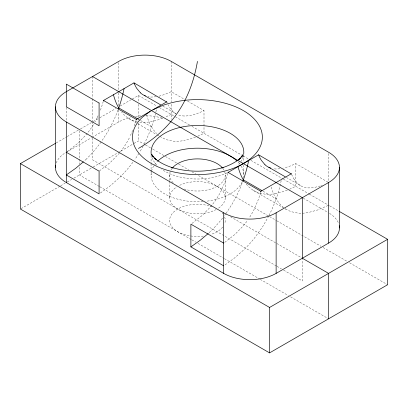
<?xml version="1.0" encoding="UTF-8"?>
<svg xmlns="http://www.w3.org/2000/svg" width="408" height="408" viewBox="0 0 408 408"><rect width="100%" height="100%" fill="white"/><g stroke="black" fill="none" stroke-linecap="round" stroke-linejoin="round"><path stroke-width="0.31" stroke-dasharray="2.04 1.53" d="M225.262 197.671L225.262 174.956M103.249 101.444L103.112 101.929A69.401 40.066 -60 0 1 100.74 109.252L99.899 111.435M136.037 120.37L135.9 120.86A69.401 40.066 -60 0 1 133.921 127.072M227.837 173.369L227.7 173.859A69.401 40.066 -60 0 1 225.323 181.178L221.692 189.725M260.625 192.301L260.488 192.785A69.401 40.066 -60 0 1 258.111 200.109L254.475 208.656A48.46 27.979 -60 0 1 249.431 217.602M140.612 120.549L151.541 126.857L150.996 128.387M263.012 191.214L276.129 198.788L275.828 199.634M275.706 199.976L275.584 200.313M150.873 128.724L150.685 129.234M275.456 200.654L275.267 201.164M117.963 110.14L117.769 110.65A85.129 49.149 -60 0 1 112.97 121.941L107.957 131.453L101.485 141.469M132.687 130.366L129.892 136.726M98.083 115.714L97.104 117.8M144.172 144.075L145.753 140.872A85.129 49.149 -60 0 0 150.552 129.576M269.025 215.47L270.341 212.798A85.129 49.149 -60 0 0 275.14 201.506M268.76 216L262.528 226.914L254.23 238.41A85.078 49.118 -60 0 1 243.785 249.844L234.432 258.07L225.012 264.93M143.065 146.191L139.832 151.929M138.899 153.464L134.961 159.431M226.073 213.399L232.545 203.378L237.553 193.871A85.129 49.149 -60 0 0 242.352 182.575M101.143 141.953L96.859 147.553A85.078 49.118 -60 0 1 86.414 158.987M224.681 215.312L225.731 213.879M132.881 162.313L129.647 166.479M222.539 218.112L221.447 219.479A85.078 49.118 -60 0 1 210.997 230.913L208.789 233.009M86.414 158.993L83.762 161.492M67.361 151.526L77.515 143.585L85.976 134.915A48.46 27.979 -60 0 0 93.86 123.848M191.949 223.451L202.098 215.516L210.559 206.846A48.46 27.979 -60 0 0 221.712 189.735M224.731 242.383L234.886 234.447L243.346 225.777A48.46 27.979 -60 0 0 247.518 220.412M99.44 170.932L110.298 162.517L118.759 153.847A48.46 27.979 -60 0 0 129.912 136.736M100.424 193.004L109.844 186.14L119.202 177.919A85.078 49.118 -60 0 0 129.647 166.484M56.248 142.902L66.728 136.853M67.279 136.532L78.311 130.167M80.519 128.892L92.652 121.885M93.203 121.569L99.272 118.065M99.822 117.749L115.816 108.513M120.227 105.968L131.809 99.277M132.36 98.96L138.429 95.457L157.172 106.279M66.3 152.245L91.438 137.731M91.984 137.414L118.759 121.956A37.092 21.415 0 0 1 130.254 117.448M20.951 208.712L60.109 186.104M60.665 185.783L65.076 183.238M67.279 181.963L71.691 179.418M73.899 178.143L92.652 167.316M93.203 166.999L133.467 143.754M134.018 143.432L138.429 140.887L145.044 144.707M171.212 114.388L164.944 117.3M328.139 205.464L317.827 209.921L308.468 212.507A85.078 49.118 -60 0 1 298.024 213.129L290.705 211.584L283.851 208.044M197.732 136.226L204 133.314L204 110.599C197.855 113.526 191.235 116.096 184.324 115.994M328.037 182.213L295.8 163.598L289.542 166.306L283.631 168.132M289.532 189.23L295.8 186.313L295.8 163.598M162.7 118.218L156.427 120.375L151.098 121.645A85.078 49.118 -60 0 1 140.653 122.273L138.48 122.012M195.483 137.144L189.21 139.301L183.886 140.576M287.283 190.148L281.01 192.301L275.686 193.576M321.315 185.604L322.325 185.237M320.311 185.946L314.543 187.451L308.912 187.92A48.46 27.979 -60 0 1 297.764 183.682L294.153 179.296M159.044 96.201L164.954 94.381L171.212 91.672L184.875 99.557M156.259 96.747L151.541 97.063A48.46 27.979 -60 0 1 148.028 96.676M279.944 168.8L276.124 168.994A48.46 27.979 -60 0 1 273.977 168.835M137.419 121.834C132.6 120.967 128.092 118.626 124.547 115.255A85.129 49.149 -60 0 1 121.661 112.139M187.609 101.133L204 110.599M162.828 106.116L175.94 113.684M286.319 177.414L301.619 186.247M159.375 107.554L175.037 116.596M175.364 116.78L189.695 125.057M191.903 126.327L242.617 155.611M243.168 155.927L248.13 158.794M250.884 160.385L282.861 178.842M283.412 179.163L309.32 194.121M309.463 194.203L329.164 205.581M329.715 205.897L338.538 210.987M303.277 198.201L328.037 212.497M138.429 119.289L140.066 120.233M128.668 118.448L137.409 123.497M137.955 123.813L156.534 134.538M157.08 134.854L159.268 136.114M159.814 136.43L166.117 139.653L173.441 141.194A85.078 49.118 -60 0 0 183.886 140.566M246.248 184.064A85.129 49.149 -60 0 0 249.13 187.19L253.251 190.378L283.305 207.728M145.595 145.024L152.209 148.844M152.76 149.16L164.888 156.162M165.439 156.483L178.118 163.802M178.673 164.118L188.593 169.85M191.903 171.758L195.758 173.986M198.518 175.578L269.076 216.316M269.632 216.633L276.247 220.453M276.797 220.774L320.897 246.233M323.1 247.508L347.356 261.513M349.564 262.783L387.6 284.743M230.459 216.735L301.573 257.79M276.471 266.016L92.529 159.814L92.529 136.925M277.022 266.332L281.428 268.877M283.631 270.147L302.359 280.959L302.359 259.34M99.261 186.415L79.412 174.961L79.412 166.755M99.812 186.736L191.321 239.567M191.872 239.884L195.733 242.112M197.936 243.387L223.844 258.346M224.395 258.662L259.677 279.031M260.228 279.353L288.344 295.581M290.547 296.856L328.588 318.816M253.251 190.378L258.912 192.989L265.241 194.193A85.078 49.118 -60 0 0 275.686 193.565M285.172 208.738L286.039 209.304M283.499 207.494L281.918 206.117A85.129 49.149 -60 0 1 277.119 200.364L276.129 198.788M173.196 111.726L169.57 107.365A69.401 40.066 -60 0 1 168.055 104.683M151.541 126.857L152.531 128.438A85.129 49.149 -60 0 0 156.575 133.452M291.633 174.394L291.771 174.721A69.401 40.066 -60 0 0 294.148 179.301M167.05 102.469L167.188 102.796A69.401 40.066 -60 0 0 167.331 103.117M328.588 153.505L328.588 181.264M243.811 154.765L243.811 162.338M243.811 164.863L243.811 174.956M171.212 61.384L171.212 101.765M171.212 104.29L171.212 119.432M169.621 174.956L169.621 180.637M169.621 181.269L169.621 197.671M151.077 155.397L151.077 162.971M151.077 163.598L151.077 169.912M151.077 170.539L151.077 174.956M138.429 95.457L138.429 101.765M138.429 104.29L138.429 120.064M138.429 123.221L138.429 140.887M118.759 62.648L118.759 92.3M118.759 92.932L118.759 105.555M118.759 109.971L118.759 121.956M92.529 76.526L92.529 98.144M92.529 98.782L92.529 121.033M92.529 121.666L92.529 136.292M79.412 130.79L79.412 158.554M79.412 159.186L79.412 164.23M66.3 107.447L66.3 120.697M241.169 166.051A46.364 26.77 0 0 1 243.561 177.72M242.158 182.034A46.364 26.77 0 0 1 205.673 201.302M202.949 201.537A46.364 26.77 0 0 1 158.957 189.883A46.364 26.77 0 0 1 156.901 161.966M237.986 161.966A46.364 26.77 0 0 1 239.996 164.327M224.624 216.974A27.82 16.06 0 0 1 224.624 223.803M222.748 227.057A27.82 16.06 0 0 1 210.778 234.483M203.357 236.079A27.82 16.06 0 0 1 170.009 217.724A27.82 16.06 0 0 1 211.92 206.672M222.171 213.027A27.82 16.06 0 0 1 222.748 213.716M224.67 171.666A27.82 16.06 0 0 1 213.95 187.884A27.82 16.06 0 0 1 183.942 189.001M173.119 182.753A27.82 16.06 0 0 1 170.213 171.666M170.932 170.085A27.82 16.06 0 0 1 171.911 168.581M222.972 168.581A27.82 16.06 0 0 1 223.951 170.085M151.501 126.903A105.973 61.185 -60 0 1 146.722 115.444M156.366 109.879A105.973 61.185 -60 0 1 151.582 126.857M184.324 116.005A48.46 27.979 -60 0 1 177.628 114.597M175.863 113.71A48.46 27.979 -60 0 1 173.176 111.756M97.124 117.805A48.46 27.979 -60 0 1 95.003 121.87M276.089 198.834A105.973 61.185 -60 0 1 271.055 186.487M281.204 180.627A105.973 61.185 -60 0 1 276.17 198.788M243.178 156.647A46.364 26.77 0 0 1 241.026 161.379M239.996 162.874A46.364 26.77 0 0 1 237.986 165.23M227.149 172.793A46.364 26.77 0 0 1 161.843 169.391M156.901 165.23A46.364 26.77 0 0 1 151.71 156.647M329.511 213.369A37.092 21.415 0 0 1 338.66 223.569M179.617 185.339A27.82 16.06 0 0 1 217.551 186.573A27.82 16.06 0 0 1 217.979 208.508M216.209 209.528A27.82 16.06 0 0 1 177.771 209.029A27.82 16.06 0 0 1 176.909 186.839M135.548 116.392A37.092 21.415 0 0 1 140.525 115.841M146.079 115.694A37.092 21.415 0 0 1 162.45 118.208M56.222 162.996A37.092 21.415 0 0 1 65.831 152.516"/><path stroke-width="0.61" d="M55.437 106.814L55.437 167.387M339.451 227.96L339.451 167.387M197.441 61.384C195.106 75.169 190.959 88.694 184.533 101.133A65.647 37.903 -60 0 1 173.93 117.815C164.322 130.305 152.041 140.587 138.429 148.456M103.387 100.954L103.52 100.465L133.992 82.875L166.913 102.138M136.175 119.886L136.308 119.396L152.842 109.839L162.7 105.448A66.621 38.464 0 0 1 182.33 100.659C192.556 99.221 202.98 99.261 213.195 100.751A66.723 38.525 0 0 1 230.821 104.968C238.96 107.778 246.85 111.807 253.098 117.83A66.723 38.52 0 0 1 260.391 128.005C262.711 133.12 263.038 139.102 261.115 144.401A66.183 38.209 0 0 1 254.674 154.77C248.232 161.665 239.644 166.153 230.821 169.238A66.111 38.168 0 0 1 210.095 173.859C200.66 174.961 191.087 174.813 181.688 173.441A66.723 38.52 0 0 1 164.067 169.228C155.922 166.418 148.038 162.394 141.79 156.371A66.723 38.525 0 0 1 134.487 146.197C131.927 140.612 131.85 134.002 134.324 128.372A66.621 38.464 0 0 1 142.621 117.045L150.047 111.461M227.975 172.885L228.108 172.395L258.58 154.805L291.496 174.068M260.758 191.811L260.896 191.326L291.363 173.731M261.921 190.587L243.341 179.857L242.796 181.387M118.335 109.12L118.759 107.931A105.973 61.185 -60 0 0 124.078 88.587M243.051 154.652L241.47 157.197L243.061 154.867L238.507 159.803L240.511 158.156C235.1 162.731 228.587 165.796 221.865 167.902M83.314 161.894L75.715 168.269L66.3 174.956L99.088 193.887L99.088 171.171L66.3 152.245M208.345 233.422L200.297 240.2L190.888 246.886L223.671 265.817M339.089 211.308L387.6 239.317L387.6 284.743L269.571 352.889L20.4 209.029L20.4 163.603L55.697 143.223M153.036 109.737L166.78 101.801M66.3 121.956L223.671 212.813A37.092 21.415 0 0 0 276.129 212.813L328.588 182.529A37.092 21.415 0 0 0 328.588 152.24L171.212 61.384A37.092 21.415 0 0 0 118.759 61.384L66.3 91.672A37.092 21.415 0 0 0 66.3 121.956L66.3 182.529L223.671 273.385A37.092 21.415 0 0 0 276.129 273.385L328.588 243.102A37.092 21.415 0 0 0 339.252 225.746M20.4 163.603L269.571 307.459L387.6 239.317M223.263 167.443C206.535 172.441 188.353 172.421 171.63 167.438L173.028 167.892C166.306 165.791 159.768 162.772 154.387 158.156L156.386 159.803L151.837 154.861L153.428 157.197L151.842 154.647M144.248 95.385L160.64 104.851M268.831 167.316L285.228 176.781M92.529 76.526L302.359 197.671L302.359 258.708M137.884 118.973L118.759 107.931L118.998 108.329M103.52 100.465L136.308 119.396M228.108 172.395L260.896 191.326M302.124 258.111L328.588 273.385L328.588 318.816M223.671 243.102L190.888 224.171L190.888 246.886M264.996 164.725L261.37 160.364A69.401 40.066 -60 0 1 258.988 155.79L258.58 154.805M140.408 92.794L136.782 88.434A69.401 40.066 -60 0 1 134.405 83.859M243.581 180.26L243.341 179.857M134.4 83.864L133.992 82.875M328.588 182.529L328.588 243.102M276.129 212.813L276.129 273.385M269.571 307.459L269.571 352.889M223.671 212.813L223.671 273.385M157.57 161.298A46.364 26.77 0 0 1 236.859 160.864M172.288 168.101A27.82 16.06 0 0 1 197.441 158.896A27.82 16.06 0 0 1 222.6 168.101M118.718 107.977A105.973 61.185 -60 0 1 113.439 94.733M145.452 95.916A48.46 27.979 -60 0 1 140.388 92.825M248.661 160.517A105.973 61.185 -60 0 1 243.382 179.857M243.301 179.908A105.973 61.185 -60 0 1 238.022 166.658M270.662 168.071A48.46 27.979 -60 0 1 264.976 164.756M151.327 155.009A46.364 26.77 0 0 1 196.483 125.48A46.364 26.77 0 0 1 243.719 153.903M66.3 182.529A37.092 21.415 0 0 1 55.636 165.174M99.088 103.025L66.3 84.099L66.3 106.814L99.088 125.741L99.088 103.025"/></g></svg>
